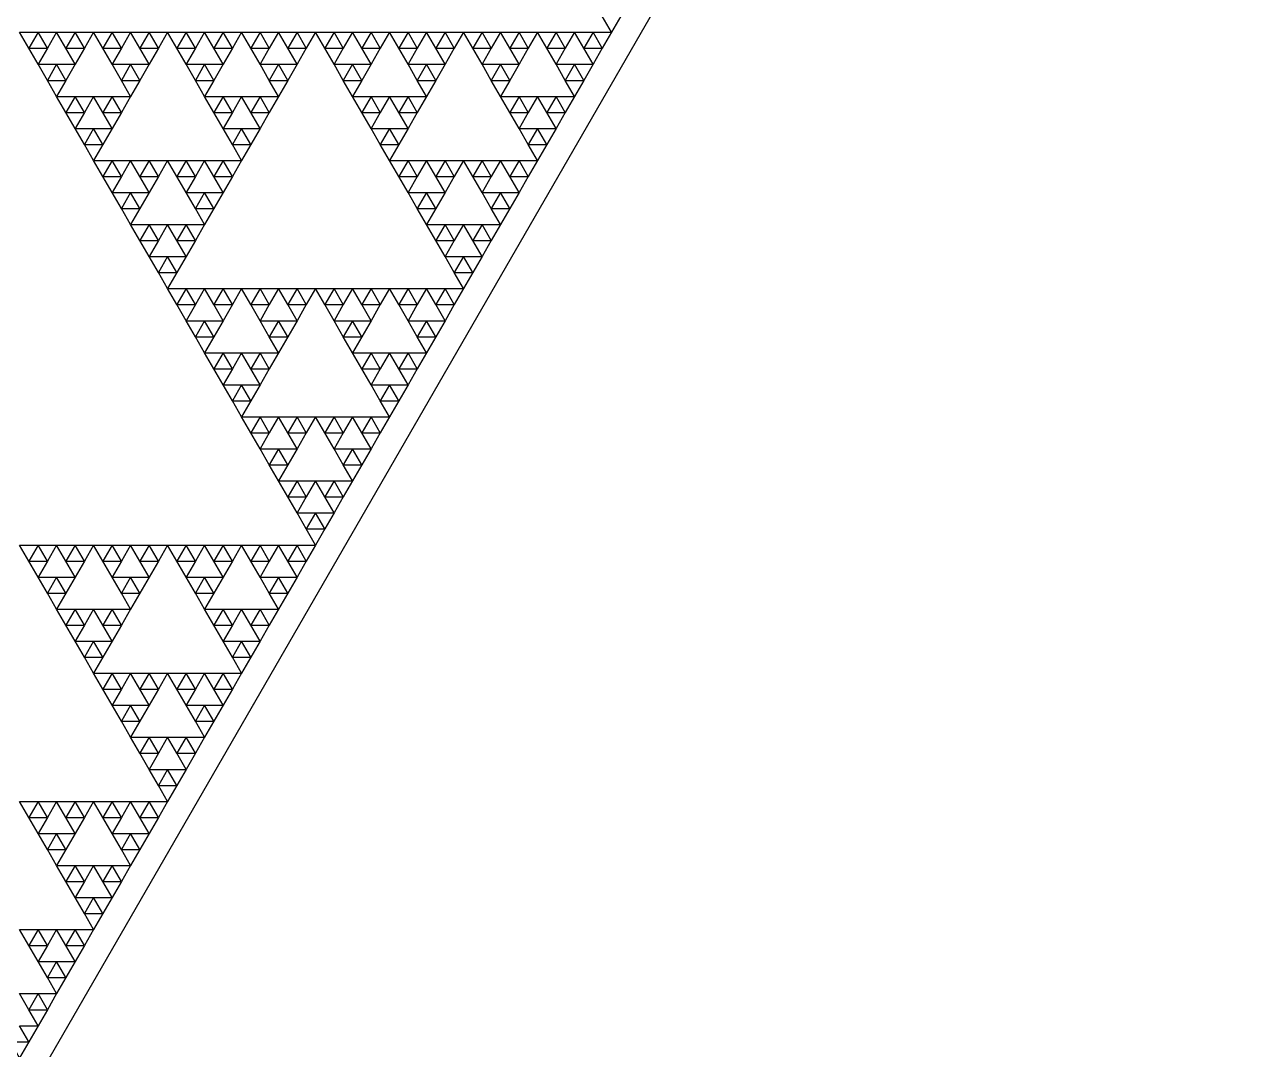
# Model space of a CAD drawing. Extents: x 0 to 1120, y 627 to 1597.
# Drawn here: x 837.9 to 980, y 1114.5 to 1234.6 of the extents above; entities that cross this region are included whole.
import ezdxf

# ---------------------------------------------------------------- set-up
doc = ezdxf.new("R2010")
doc.units = 0
doc.layers.get('0').update_dxf_attribs({"linetype": 'CONTINUOUS'})

msp = doc.modelspace()

# ---------------------------------------------------------------- linework, layer by layer
at = {"color": 1}
msp.add_lwpolyline([(0, 1597), (1120, 1597), (560, 627.052)], close=True, dxfattribs=at)
at = {"color": 3}
for points in [[(905.669, 1235.521), (907.836, 1235.521), (906.752, 1233.644)], [(837.402, 1233.644), (839.569, 1233.644), (838.486, 1231.767)], [(839.569, 1233.644), (841.736, 1233.644), (840.653, 1231.767)], [(841.736, 1233.644), (843.904, 1233.644), (842.82, 1231.767)], [(843.904, 1233.644), (846.071, 1233.644), (844.987, 1231.767)], [(846.071, 1233.644), (848.238, 1233.644), (847.154, 1231.767)], [(848.238, 1233.644), (850.405, 1233.644), (849.322, 1231.767)], [(850.405, 1233.644), (852.572, 1233.644), (851.489, 1231.767)], [(852.572, 1233.644), (854.74, 1233.644), (853.656, 1231.767)], [(854.74, 1233.644), (856.907, 1233.644), (855.823, 1231.767)], [(856.907, 1233.644), (859.074, 1233.644), (857.99, 1231.767)], [(859.074, 1233.644), (861.241, 1233.644), (860.158, 1231.767)], [(861.241, 1233.644), (863.408, 1233.644), (862.325, 1231.767)], [(863.408, 1233.644), (865.576, 1233.644), (864.492, 1231.767)], [(865.576, 1233.644), (867.743, 1233.644), (866.659, 1231.767)], [(867.743, 1233.644), (869.91, 1233.644), (868.826, 1231.767)], [(869.91, 1233.644), (872.077, 1233.644), (870.994, 1231.767)], [(872.077, 1233.644), (874.244, 1233.644), (873.161, 1231.767)], [(874.244, 1233.644), (876.412, 1233.644), (875.328, 1231.767)], [(876.412, 1233.644), (878.579, 1233.644), (877.495, 1231.767)], [(878.579, 1233.644), (880.746, 1233.644), (879.662, 1231.767)], [(880.746, 1233.644), (882.913, 1233.644), (881.83, 1231.767)], [(882.913, 1233.644), (885.08, 1233.644), (883.997, 1231.767)], [(885.08, 1233.644), (887.248, 1233.644), (886.164, 1231.767)], [(887.248, 1233.644), (889.415, 1233.644), (888.331, 1231.767)], [(889.415, 1233.644), (891.582, 1233.644), (890.498, 1231.767)], [(891.582, 1233.644), (893.749, 1233.644), (892.666, 1231.767)], [(893.749, 1233.644), (895.916, 1233.644), (894.833, 1231.767)], [(895.916, 1233.644), (898.084, 1233.644), (897, 1231.767)], [(898.084, 1233.644), (900.251, 1233.644), (899.167, 1231.767)], [(900.251, 1233.644), (902.418, 1233.644), (901.334, 1231.767)], [(902.418, 1233.644), (904.585, 1233.644), (903.502, 1231.767)], [(904.585, 1233.644), (906.752, 1233.644), (905.669, 1231.767)], [(838.486, 1231.767), (840.653, 1231.767), (839.569, 1229.891)], [(842.82, 1231.767), (844.987, 1231.767), (843.904, 1229.891)], [(847.154, 1231.767), (849.322, 1231.767), (848.238, 1229.891)], [(851.489, 1231.767), (853.656, 1231.767), (852.572, 1229.891)], [(855.823, 1231.767), (857.99, 1231.767), (856.907, 1229.891)], [(860.158, 1231.767), (862.325, 1231.767), (861.241, 1229.891)], [(864.492, 1231.767), (866.659, 1231.767), (865.576, 1229.891)], [(868.826, 1231.767), (870.994, 1231.767), (869.91, 1229.891)], [(873.161, 1231.767), (875.328, 1231.767), (874.244, 1229.891)], [(877.495, 1231.767), (879.662, 1231.767), (878.579, 1229.891)], [(881.83, 1231.767), (883.997, 1231.767), (882.913, 1229.891)], [(886.164, 1231.767), (888.331, 1231.767), (887.248, 1229.891)], [(890.498, 1231.767), (892.666, 1231.767), (891.582, 1229.891)], [(894.833, 1231.767), (897, 1231.767), (895.916, 1229.891)], [(899.167, 1231.767), (901.334, 1231.767), (900.251, 1229.891)], [(903.502, 1231.767), (905.669, 1231.767), (904.585, 1229.891)], [(839.569, 1229.891), (841.736, 1229.891), (840.653, 1228.014)], [(841.736, 1229.891), (843.904, 1229.891), (842.82, 1228.014)], [(848.238, 1229.891), (850.405, 1229.891), (849.322, 1228.014)], [(850.405, 1229.891), (852.572, 1229.891), (851.489, 1228.014)], [(856.907, 1229.891), (859.074, 1229.891), (857.99, 1228.014)], [(859.074, 1229.891), (861.241, 1229.891), (860.158, 1228.014)], [(865.576, 1229.891), (867.743, 1229.891), (866.659, 1228.014)], [(867.743, 1229.891), (869.91, 1229.891), (868.826, 1228.014)], [(874.244, 1229.891), (876.412, 1229.891), (875.328, 1228.014)], [(876.412, 1229.891), (878.579, 1229.891), (877.495, 1228.014)], [(882.913, 1229.891), (885.08, 1229.891), (883.997, 1228.014)], [(885.08, 1229.891), (887.248, 1229.891), (886.164, 1228.014)], [(891.582, 1229.891), (893.749, 1229.891), (892.666, 1228.014)], [(893.749, 1229.891), (895.916, 1229.891), (894.833, 1228.014)], [(900.251, 1229.891), (902.418, 1229.891), (901.334, 1228.014)], [(902.418, 1229.891), (904.585, 1229.891), (903.502, 1228.014)], [(840.653, 1228.014), (842.82, 1228.014), (841.736, 1226.137)], [(849.322, 1228.014), (851.489, 1228.014), (850.405, 1226.137)], [(857.99, 1228.014), (860.158, 1228.014), (859.074, 1226.137)], [(866.659, 1228.014), (868.826, 1228.014), (867.743, 1226.137)], [(875.328, 1228.014), (877.495, 1228.014), (876.412, 1226.137)], [(883.997, 1228.014), (886.164, 1228.014), (885.08, 1226.137)], [(892.666, 1228.014), (894.833, 1228.014), (893.749, 1226.137)], [(901.334, 1228.014), (903.502, 1228.014), (902.418, 1226.137)], [(841.736, 1226.137), (843.904, 1226.137), (842.82, 1224.26)], [(843.904, 1226.137), (846.071, 1226.137), (844.987, 1224.26)], [(846.071, 1226.137), (848.238, 1226.137), (847.154, 1224.26)], [(848.238, 1226.137), (850.405, 1226.137), (849.322, 1224.26)], [(859.074, 1226.137), (861.241, 1226.137), (860.158, 1224.26)], [(861.241, 1226.137), (863.408, 1226.137), (862.325, 1224.26)], [(863.408, 1226.137), (865.576, 1226.137), (864.492, 1224.26)], [(865.576, 1226.137), (867.743, 1226.137), (866.659, 1224.26)], [(876.412, 1226.137), (878.579, 1226.137), (877.495, 1224.26)], [(878.579, 1226.137), (880.746, 1226.137), (879.662, 1224.26)], [(880.746, 1226.137), (882.913, 1226.137), (881.83, 1224.26)], [(882.913, 1226.137), (885.08, 1226.137), (883.997, 1224.26)], [(893.749, 1226.137), (895.916, 1226.137), (894.833, 1224.26)], [(895.916, 1226.137), (898.084, 1226.137), (897, 1224.26)], [(898.084, 1226.137), (900.251, 1226.137), (899.167, 1224.26)], [(900.251, 1226.137), (902.418, 1226.137), (901.334, 1224.26)], [(842.82, 1224.26), (844.987, 1224.26), (843.904, 1222.383)], [(847.154, 1224.26), (849.322, 1224.26), (848.238, 1222.383)], [(860.158, 1224.26), (862.325, 1224.26), (861.241, 1222.383)], [(864.492, 1224.26), (866.659, 1224.26), (865.576, 1222.383)], [(877.495, 1224.26), (879.662, 1224.26), (878.579, 1222.383)], [(881.83, 1224.26), (883.997, 1224.26), (882.913, 1222.383)], [(894.833, 1224.26), (897, 1224.26), (895.916, 1222.383)], [(899.167, 1224.26), (901.334, 1224.26), (900.251, 1222.383)], [(843.904, 1222.383), (846.071, 1222.383), (844.987, 1220.506)], [(846.071, 1222.383), (848.238, 1222.383), (847.154, 1220.506)], [(861.241, 1222.383), (863.408, 1222.383), (862.325, 1220.506)], [(863.408, 1222.383), (865.576, 1222.383), (864.492, 1220.506)], [(878.579, 1222.383), (880.746, 1222.383), (879.662, 1220.506)], [(880.746, 1222.383), (882.913, 1222.383), (881.83, 1220.506)], [(895.916, 1222.383), (898.084, 1222.383), (897, 1220.506)], [(898.084, 1222.383), (900.251, 1222.383), (899.167, 1220.506)], [(844.987, 1220.506), (847.154, 1220.506), (846.071, 1218.63)], [(862.325, 1220.506), (864.492, 1220.506), (863.408, 1218.63)], [(879.662, 1220.506), (881.83, 1220.506), (880.746, 1218.63)], [(897, 1220.506), (899.167, 1220.506), (898.084, 1218.63)], [(846.071, 1218.63), (848.238, 1218.63), (847.154, 1216.753)], [(848.238, 1218.63), (850.405, 1218.63), (849.322, 1216.753)], [(850.405, 1218.63), (852.572, 1218.63), (851.489, 1216.753)], [(852.572, 1218.63), (854.74, 1218.63), (853.656, 1216.753)], [(854.74, 1218.63), (856.907, 1218.63), (855.823, 1216.753)], [(856.907, 1218.63), (859.074, 1218.63), (857.99, 1216.753)], [(859.074, 1218.63), (861.241, 1218.63), (860.158, 1216.753)], [(861.241, 1218.63), (863.408, 1218.63), (862.325, 1216.753)], [(880.746, 1218.63), (882.913, 1218.63), (881.83, 1216.753)], [(882.913, 1218.63), (885.08, 1218.63), (883.997, 1216.753)], [(885.08, 1218.63), (887.248, 1218.63), (886.164, 1216.753)], [(887.248, 1218.63), (889.415, 1218.63), (888.331, 1216.753)], [(889.415, 1218.63), (891.582, 1218.63), (890.498, 1216.753)], [(891.582, 1218.63), (893.749, 1218.63), (892.666, 1216.753)], [(893.749, 1218.63), (895.916, 1218.63), (894.833, 1216.753)], [(895.916, 1218.63), (898.084, 1218.63), (897, 1216.753)], [(847.154, 1216.753), (849.322, 1216.753), (848.238, 1214.876)], [(851.489, 1216.753), (853.656, 1216.753), (852.572, 1214.876)], [(855.823, 1216.753), (857.99, 1216.753), (856.907, 1214.876)], [(860.158, 1216.753), (862.325, 1216.753), (861.241, 1214.876)], [(881.83, 1216.753), (883.997, 1216.753), (882.913, 1214.876)], [(886.164, 1216.753), (888.331, 1216.753), (887.248, 1214.876)], [(890.498, 1216.753), (892.666, 1216.753), (891.582, 1214.876)], [(894.833, 1216.753), (897, 1216.753), (895.916, 1214.876)], [(848.238, 1214.876), (850.405, 1214.876), (849.322, 1212.999)], [(850.405, 1214.876), (852.572, 1214.876), (851.489, 1212.999)], [(856.907, 1214.876), (859.074, 1214.876), (857.99, 1212.999)], [(859.074, 1214.876), (861.241, 1214.876), (860.158, 1212.999)], [(882.913, 1214.876), (885.08, 1214.876), (883.997, 1212.999)], [(885.08, 1214.876), (887.248, 1214.876), (886.164, 1212.999)], [(891.582, 1214.876), (893.749, 1214.876), (892.666, 1212.999)], [(893.749, 1214.876), (895.916, 1214.876), (894.833, 1212.999)], [(849.322, 1212.999), (851.489, 1212.999), (850.405, 1211.122)], [(857.99, 1212.999), (860.158, 1212.999), (859.074, 1211.122)], [(883.997, 1212.999), (886.164, 1212.999), (885.08, 1211.122)], [(892.666, 1212.999), (894.833, 1212.999), (893.749, 1211.122)], [(850.405, 1211.122), (852.572, 1211.122), (851.489, 1209.245)], [(852.572, 1211.122), (854.74, 1211.122), (853.656, 1209.245)], [(854.74, 1211.122), (856.907, 1211.122), (855.823, 1209.245)], [(856.907, 1211.122), (859.074, 1211.122), (857.99, 1209.245)], [(885.08, 1211.122), (887.248, 1211.122), (886.164, 1209.245)], [(887.248, 1211.122), (889.415, 1211.122), (888.331, 1209.245)], [(889.415, 1211.122), (891.582, 1211.122), (890.498, 1209.245)], [(891.582, 1211.122), (893.749, 1211.122), (892.666, 1209.245)], [(851.489, 1209.245), (853.656, 1209.245), (852.572, 1207.368)], [(855.823, 1209.245), (857.99, 1209.245), (856.907, 1207.368)], [(886.164, 1209.245), (888.331, 1209.245), (887.248, 1207.368)], [(890.498, 1209.245), (892.666, 1209.245), (891.582, 1207.368)], [(852.572, 1207.368), (854.74, 1207.368), (853.656, 1205.492)], [(854.74, 1207.368), (856.907, 1207.368), (855.823, 1205.492)], [(887.248, 1207.368), (889.415, 1207.368), (888.331, 1205.492)], [(889.415, 1207.368), (891.582, 1207.368), (890.498, 1205.492)], [(853.656, 1205.492), (855.823, 1205.492), (854.74, 1203.615)], [(888.331, 1205.492), (890.498, 1205.492), (889.415, 1203.615)], [(854.74, 1203.615), (856.907, 1203.615), (855.823, 1201.738)], [(856.907, 1203.615), (859.074, 1203.615), (857.99, 1201.738)], [(859.074, 1203.615), (861.241, 1203.615), (860.158, 1201.738)], [(861.241, 1203.615), (863.408, 1203.615), (862.325, 1201.738)], [(863.408, 1203.615), (865.576, 1203.615), (864.492, 1201.738)], [(865.576, 1203.615), (867.743, 1203.615), (866.659, 1201.738)], [(867.743, 1203.615), (869.91, 1203.615), (868.826, 1201.738)], [(869.91, 1203.615), (872.077, 1203.615), (870.994, 1201.738)], [(872.077, 1203.615), (874.244, 1203.615), (873.161, 1201.738)], [(874.244, 1203.615), (876.412, 1203.615), (875.328, 1201.738)], [(876.412, 1203.615), (878.579, 1203.615), (877.495, 1201.738)], [(878.579, 1203.615), (880.746, 1203.615), (879.662, 1201.738)], [(880.746, 1203.615), (882.913, 1203.615), (881.83, 1201.738)], [(882.913, 1203.615), (885.08, 1203.615), (883.997, 1201.738)], [(885.08, 1203.615), (887.248, 1203.615), (886.164, 1201.738)], [(887.248, 1203.615), (889.415, 1203.615), (888.331, 1201.738)], [(855.823, 1201.738), (857.99, 1201.738), (856.907, 1199.861)], [(860.158, 1201.738), (862.325, 1201.738), (861.241, 1199.861)], [(864.492, 1201.738), (866.659, 1201.738), (865.576, 1199.861)], [(868.826, 1201.738), (870.994, 1201.738), (869.91, 1199.861)], [(873.161, 1201.738), (875.328, 1201.738), (874.244, 1199.861)], [(877.495, 1201.738), (879.662, 1201.738), (878.579, 1199.861)], [(881.83, 1201.738), (883.997, 1201.738), (882.913, 1199.861)], [(886.164, 1201.738), (888.331, 1201.738), (887.248, 1199.861)], [(856.907, 1199.861), (859.074, 1199.861), (857.99, 1197.984)], [(859.074, 1199.861), (861.241, 1199.861), (860.158, 1197.984)], [(865.576, 1199.861), (867.743, 1199.861), (866.659, 1197.984)], [(867.743, 1199.861), (869.91, 1199.861), (868.826, 1197.984)], [(874.244, 1199.861), (876.412, 1199.861), (875.328, 1197.984)], [(876.412, 1199.861), (878.579, 1199.861), (877.495, 1197.984)], [(882.913, 1199.861), (885.08, 1199.861), (883.997, 1197.984)], [(885.08, 1199.861), (887.248, 1199.861), (886.164, 1197.984)], [(857.99, 1197.984), (860.158, 1197.984), (859.074, 1196.107)], [(866.659, 1197.984), (868.826, 1197.984), (867.743, 1196.107)], [(875.328, 1197.984), (877.495, 1197.984), (876.412, 1196.107)], [(883.997, 1197.984), (886.164, 1197.984), (885.08, 1196.107)], [(859.074, 1196.107), (861.241, 1196.107), (860.158, 1194.23)], [(861.241, 1196.107), (863.408, 1196.107), (862.325, 1194.23)], [(863.408, 1196.107), (865.576, 1196.107), (864.492, 1194.23)], [(865.576, 1196.107), (867.743, 1196.107), (866.659, 1194.23)], [(876.412, 1196.107), (878.579, 1196.107), (877.495, 1194.23)], [(878.579, 1196.107), (880.746, 1196.107), (879.662, 1194.23)], [(880.746, 1196.107), (882.913, 1196.107), (881.83, 1194.23)], [(882.913, 1196.107), (885.08, 1196.107), (883.997, 1194.23)], [(860.158, 1194.23), (862.325, 1194.23), (861.241, 1192.354)], [(864.492, 1194.23), (866.659, 1194.23), (865.576, 1192.354)], [(877.495, 1194.23), (879.662, 1194.23), (878.579, 1192.354)], [(881.83, 1194.23), (883.997, 1194.23), (882.913, 1192.354)], [(861.241, 1192.354), (863.408, 1192.354), (862.325, 1190.477)], [(863.408, 1192.354), (865.576, 1192.354), (864.492, 1190.477)], [(878.579, 1192.354), (880.746, 1192.354), (879.662, 1190.477)], [(880.746, 1192.354), (882.913, 1192.354), (881.83, 1190.477)], [(862.325, 1190.477), (864.492, 1190.477), (863.408, 1188.6)], [(879.662, 1190.477), (881.83, 1190.477), (880.746, 1188.6)], [(863.408, 1188.6), (865.576, 1188.6), (864.492, 1186.723)], [(865.576, 1188.6), (867.743, 1188.6), (866.659, 1186.723)], [(867.743, 1188.6), (869.91, 1188.6), (868.826, 1186.723)], [(869.91, 1188.6), (872.077, 1188.6), (870.994, 1186.723)], [(872.077, 1188.6), (874.244, 1188.6), (873.161, 1186.723)], [(874.244, 1188.6), (876.412, 1188.6), (875.328, 1186.723)], [(876.412, 1188.6), (878.579, 1188.6), (877.495, 1186.723)], [(878.579, 1188.6), (880.746, 1188.6), (879.662, 1186.723)], [(864.492, 1186.723), (866.659, 1186.723), (865.576, 1184.846)], [(868.826, 1186.723), (870.994, 1186.723), (869.91, 1184.846)], [(873.161, 1186.723), (875.328, 1186.723), (874.244, 1184.846)], [(877.495, 1186.723), (879.662, 1186.723), (878.579, 1184.846)], [(865.576, 1184.846), (867.743, 1184.846), (866.659, 1182.969)], [(867.743, 1184.846), (869.91, 1184.846), (868.826, 1182.969)], [(874.244, 1184.846), (876.412, 1184.846), (875.328, 1182.969)], [(876.412, 1184.846), (878.579, 1184.846), (877.495, 1182.969)], [(866.659, 1182.969), (868.826, 1182.969), (867.743, 1181.092)], [(875.328, 1182.969), (877.495, 1182.969), (876.412, 1181.092)], [(867.743, 1181.092), (869.91, 1181.092), (868.826, 1179.216)], [(869.91, 1181.092), (872.077, 1181.092), (870.994, 1179.216)], [(872.077, 1181.092), (874.244, 1181.092), (873.161, 1179.216)], [(874.244, 1181.092), (876.412, 1181.092), (875.328, 1179.216)], [(868.826, 1179.216), (870.994, 1179.216), (869.91, 1177.339)], [(873.161, 1179.216), (875.328, 1179.216), (874.244, 1177.339)], [(869.91, 1177.339), (872.077, 1177.339), (870.994, 1175.462)], [(872.077, 1177.339), (874.244, 1177.339), (873.161, 1175.462)], [(870.994, 1175.462), (873.161, 1175.462), (872.077, 1173.585)], [(837.402, 1173.585), (839.569, 1173.585), (838.486, 1171.708)], [(839.569, 1173.585), (841.736, 1173.585), (840.653, 1171.708)], [(841.736, 1173.585), (843.904, 1173.585), (842.82, 1171.708)], [(843.904, 1173.585), (846.071, 1173.585), (844.987, 1171.708)], [(846.071, 1173.585), (848.238, 1173.585), (847.154, 1171.708)], [(848.238, 1173.585), (850.405, 1173.585), (849.322, 1171.708)], [(850.405, 1173.585), (852.572, 1173.585), (851.489, 1171.708)], [(852.572, 1173.585), (854.74, 1173.585), (853.656, 1171.708)], [(854.74, 1173.585), (856.907, 1173.585), (855.823, 1171.708)], [(856.907, 1173.585), (859.074, 1173.585), (857.99, 1171.708)], [(859.074, 1173.585), (861.241, 1173.585), (860.158, 1171.708)], [(861.241, 1173.585), (863.408, 1173.585), (862.325, 1171.708)], [(863.408, 1173.585), (865.576, 1173.585), (864.492, 1171.708)], [(865.576, 1173.585), (867.743, 1173.585), (866.659, 1171.708)], [(867.743, 1173.585), (869.91, 1173.585), (868.826, 1171.708)], [(869.91, 1173.585), (872.077, 1173.585), (870.994, 1171.708)], [(838.486, 1171.708), (840.653, 1171.708), (839.569, 1169.831)], [(842.82, 1171.708), (844.987, 1171.708), (843.904, 1169.831)], [(847.154, 1171.708), (849.322, 1171.708), (848.238, 1169.831)], [(851.489, 1171.708), (853.656, 1171.708), (852.572, 1169.831)], [(855.823, 1171.708), (857.99, 1171.708), (856.907, 1169.831)], [(860.158, 1171.708), (862.325, 1171.708), (861.241, 1169.831)], [(864.492, 1171.708), (866.659, 1171.708), (865.576, 1169.831)], [(868.826, 1171.708), (870.994, 1171.708), (869.91, 1169.831)], [(839.569, 1169.831), (841.736, 1169.831), (840.653, 1167.954)], [(841.736, 1169.831), (843.904, 1169.831), (842.82, 1167.954)], [(848.238, 1169.831), (850.405, 1169.831), (849.322, 1167.954)], [(850.405, 1169.831), (852.572, 1169.831), (851.489, 1167.954)], [(856.907, 1169.831), (859.074, 1169.831), (857.99, 1167.954)], [(859.074, 1169.831), (861.241, 1169.831), (860.158, 1167.954)], [(865.576, 1169.831), (867.743, 1169.831), (866.659, 1167.954)], [(867.743, 1169.831), (869.91, 1169.831), (868.826, 1167.954)], [(840.653, 1167.954), (842.82, 1167.954), (841.736, 1166.078)], [(849.322, 1167.954), (851.489, 1167.954), (850.405, 1166.078)], [(857.99, 1167.954), (860.158, 1167.954), (859.074, 1166.078)], [(866.659, 1167.954), (868.826, 1167.954), (867.743, 1166.078)], [(841.736, 1166.078), (843.904, 1166.078), (842.82, 1164.201)], [(843.904, 1166.078), (846.071, 1166.078), (844.987, 1164.201)], [(846.071, 1166.078), (848.238, 1166.078), (847.154, 1164.201)], [(848.238, 1166.078), (850.405, 1166.078), (849.322, 1164.201)], [(859.074, 1166.078), (861.241, 1166.078), (860.158, 1164.201)], [(861.241, 1166.078), (863.408, 1166.078), (862.325, 1164.201)], [(863.408, 1166.078), (865.576, 1166.078), (864.492, 1164.201)], [(865.576, 1166.078), (867.743, 1166.078), (866.659, 1164.201)], [(842.82, 1164.201), (844.987, 1164.201), (843.904, 1162.324)], [(847.154, 1164.201), (849.322, 1164.201), (848.238, 1162.324)], [(860.158, 1164.201), (862.325, 1164.201), (861.241, 1162.324)], [(864.492, 1164.201), (866.659, 1164.201), (865.576, 1162.324)], [(843.904, 1162.324), (846.071, 1162.324), (844.987, 1160.447)], [(846.071, 1162.324), (848.238, 1162.324), (847.154, 1160.447)], [(861.241, 1162.324), (863.408, 1162.324), (862.325, 1160.447)], [(863.408, 1162.324), (865.576, 1162.324), (864.492, 1160.447)], [(844.987, 1160.447), (847.154, 1160.447), (846.071, 1158.57)], [(862.325, 1160.447), (864.492, 1160.447), (863.408, 1158.57)], [(846.071, 1158.57), (848.238, 1158.57), (847.154, 1156.693)], [(848.238, 1158.57), (850.405, 1158.57), (849.322, 1156.693)], [(850.405, 1158.57), (852.572, 1158.57), (851.489, 1156.693)], [(852.572, 1158.57), (854.74, 1158.57), (853.656, 1156.693)], [(854.74, 1158.57), (856.907, 1158.57), (855.823, 1156.693)], [(856.907, 1158.57), (859.074, 1158.57), (857.99, 1156.693)], [(859.074, 1158.57), (861.241, 1158.57), (860.158, 1156.693)], [(861.241, 1158.57), (863.408, 1158.57), (862.325, 1156.693)], [(847.154, 1156.693), (849.322, 1156.693), (848.238, 1154.817)], [(851.489, 1156.693), (853.656, 1156.693), (852.572, 1154.817)], [(855.823, 1156.693), (857.99, 1156.693), (856.907, 1154.817)], [(860.158, 1156.693), (862.325, 1156.693), (861.241, 1154.817)], [(848.238, 1154.817), (850.405, 1154.817), (849.322, 1152.94)], [(850.405, 1154.817), (852.572, 1154.817), (851.489, 1152.94)], [(856.907, 1154.817), (859.074, 1154.817), (857.99, 1152.94)], [(859.074, 1154.817), (861.241, 1154.817), (860.158, 1152.94)], [(849.322, 1152.94), (851.489, 1152.94), (850.405, 1151.063)], [(857.99, 1152.94), (860.158, 1152.94), (859.074, 1151.063)], [(850.405, 1151.063), (852.572, 1151.063), (851.489, 1149.186)], [(852.572, 1151.063), (854.74, 1151.063), (853.656, 1149.186)], [(854.74, 1151.063), (856.907, 1151.063), (855.823, 1149.186)], [(856.907, 1151.063), (859.074, 1151.063), (857.99, 1149.186)], [(851.489, 1149.186), (853.656, 1149.186), (852.572, 1147.309)], [(855.823, 1149.186), (857.99, 1149.186), (856.907, 1147.309)], [(852.572, 1147.309), (854.74, 1147.309), (853.656, 1145.432)], [(854.74, 1147.309), (856.907, 1147.309), (855.823, 1145.432)], [(853.656, 1145.432), (855.823, 1145.432), (854.74, 1143.555)], [(837.402, 1143.555), (839.569, 1143.555), (838.486, 1141.679)], [(839.569, 1143.555), (841.736, 1143.555), (840.653, 1141.679)], [(841.736, 1143.555), (843.904, 1143.555), (842.82, 1141.679)], [(843.904, 1143.555), (846.071, 1143.555), (844.987, 1141.679)], [(846.071, 1143.555), (848.238, 1143.555), (847.154, 1141.679)], [(848.238, 1143.555), (850.405, 1143.555), (849.322, 1141.679)], [(850.405, 1143.555), (852.572, 1143.555), (851.489, 1141.679)], [(852.572, 1143.555), (854.74, 1143.555), (853.656, 1141.679)], [(838.486, 1141.679), (840.653, 1141.679), (839.569, 1139.802)], [(842.82, 1141.679), (844.987, 1141.679), (843.904, 1139.802)], [(847.154, 1141.679), (849.322, 1141.679), (848.238, 1139.802)], [(851.489, 1141.679), (853.656, 1141.679), (852.572, 1139.802)], [(839.569, 1139.802), (841.736, 1139.802), (840.653, 1137.925)], [(841.736, 1139.802), (843.904, 1139.802), (842.82, 1137.925)], [(848.238, 1139.802), (850.405, 1139.802), (849.322, 1137.925)], [(850.405, 1139.802), (852.572, 1139.802), (851.489, 1137.925)], [(840.653, 1137.925), (842.82, 1137.925), (841.736, 1136.048)], [(849.322, 1137.925), (851.489, 1137.925), (850.405, 1136.048)], [(841.736, 1136.048), (843.904, 1136.048), (842.82, 1134.171)], [(843.904, 1136.048), (846.071, 1136.048), (844.987, 1134.171)], [(846.071, 1136.048), (848.238, 1136.048), (847.154, 1134.171)], [(848.238, 1136.048), (850.405, 1136.048), (849.322, 1134.171)], [(842.82, 1134.171), (844.987, 1134.171), (843.904, 1132.294)], [(847.154, 1134.171), (849.322, 1134.171), (848.238, 1132.294)], [(843.904, 1132.294), (846.071, 1132.294), (844.987, 1130.417)], [(846.071, 1132.294), (848.238, 1132.294), (847.154, 1130.417)], [(844.987, 1130.417), (847.154, 1130.417), (846.071, 1128.541)], [(837.402, 1128.541), (839.569, 1128.541), (838.486, 1126.664)], [(839.569, 1128.541), (841.736, 1128.541), (840.653, 1126.664)], [(841.736, 1128.541), (843.904, 1128.541), (842.82, 1126.664)], [(843.904, 1128.541), (846.071, 1128.541), (844.987, 1126.664)], [(838.486, 1126.664), (840.653, 1126.664), (839.569, 1124.787)], [(842.82, 1126.664), (844.987, 1126.664), (843.904, 1124.787)], [(839.569, 1124.787), (841.736, 1124.787), (840.653, 1122.91)], [(841.736, 1124.787), (843.904, 1124.787), (842.82, 1122.91)], [(840.653, 1122.91), (842.82, 1122.91), (841.736, 1121.033)], [(837.402, 1121.033), (839.569, 1121.033), (838.486, 1119.156)], [(839.569, 1121.033), (841.736, 1121.033), (840.653, 1119.156)], [(838.486, 1119.156), (840.653, 1119.156), (839.569, 1117.279)], [(837.402, 1117.279), (839.569, 1117.279), (838.486, 1115.403)], [(836.318, 1115.403), (838.486, 1115.403), (837.402, 1113.526)]]:
    msp.add_lwpolyline(points, close=True, dxfattribs=at)

doc.saveas('drawing.dxf')
